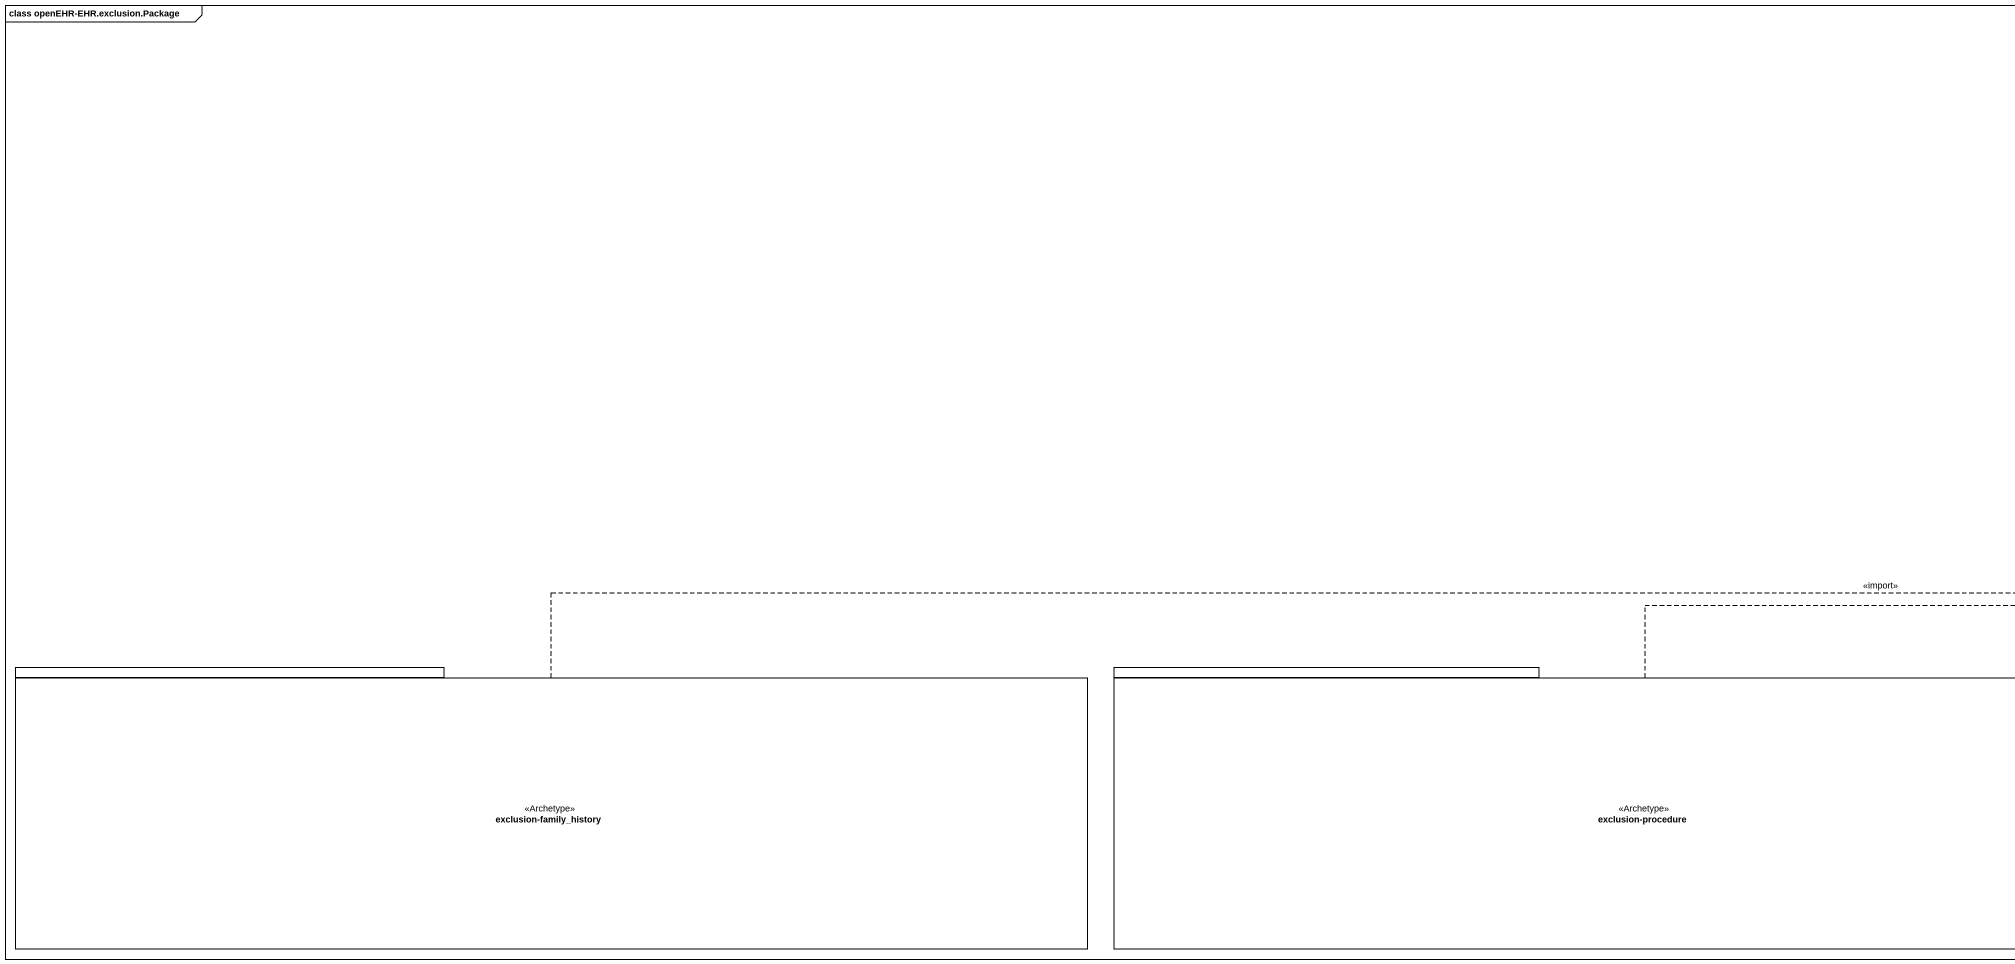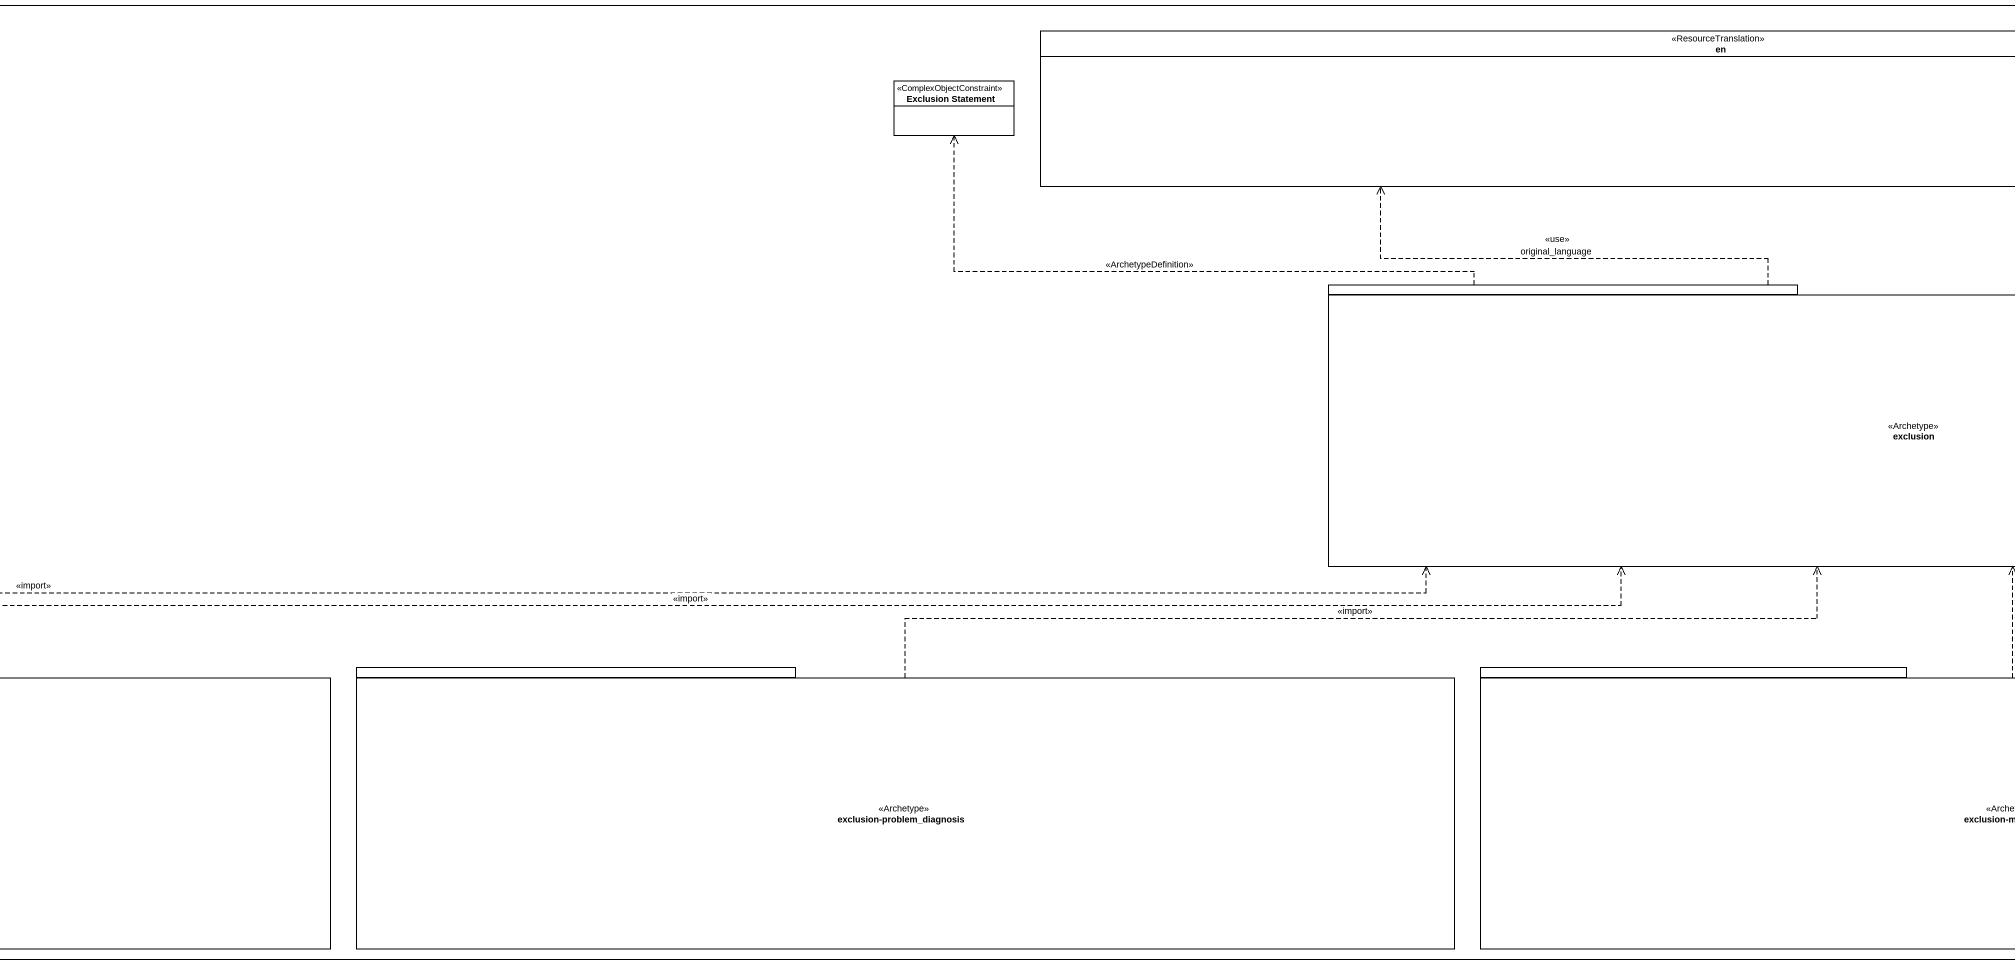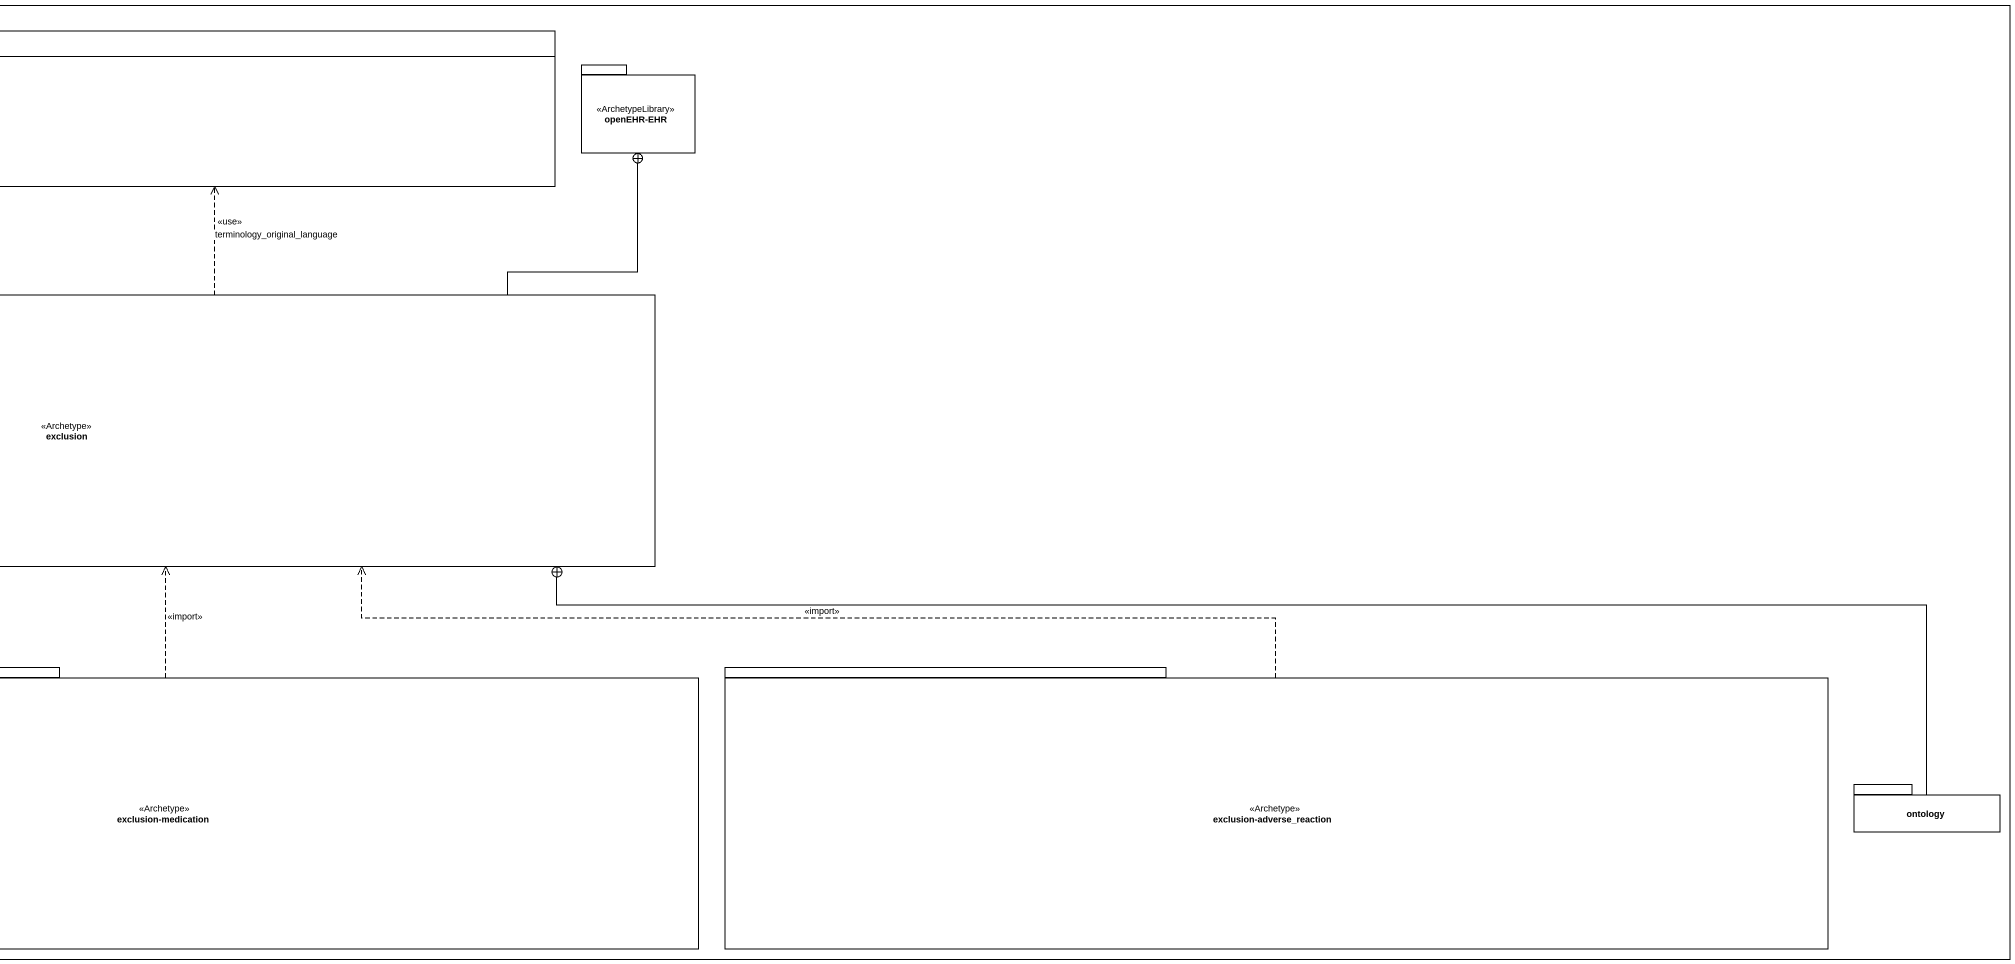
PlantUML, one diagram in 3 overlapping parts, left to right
@startuml
mainframe class openEHR-EHR.exclusion.Package
hide circle
hide empty members
enum en <<ResourceTranslation>>
package "openEHR-EHR" as openEHR_EHR <<ArchetypeLibrary>> {
}
class "Exclusion Statement" as Exclusion_Statement <<ComplexObjectConstraint>>
package exclusion <<Archetype>> {
}
package "exclusion-family_history" as exclusion_family_history <<Archetype>> {
}
package "exclusion-procedure" as exclusion_procedure <<Archetype>> {
}
package "exclusion-problem_diagnosis" as exclusion_problem_diagnosis <<Archetype>> {
}
package "exclusion-medication" as exclusion_medication <<Archetype>> {
}
package "exclusion-adverse_reaction" as exclusion_adverse_reaction <<Archetype>> {
}
package ontology {
}
exclusion .up.> en : <<use>>\noriginal_language
exclusion .up.> en : <<use>>\nterminology_original_language
exclusion -right-+ openEHR_EHR
exclusion .left.> Exclusion_Statement : <<ArchetypeDefinition>>
exclusion_family_history .right.> exclusion : <<import>>
exclusion_procedure .right.> exclusion : <<import>>
exclusion_problem_diagnosis .right.> exclusion : <<import>>
exclusion_medication .up.> exclusion : <<import>>
exclusion_adverse_reaction .left.> exclusion : <<import>>
ontology -left-+ exclusion
@enduml
